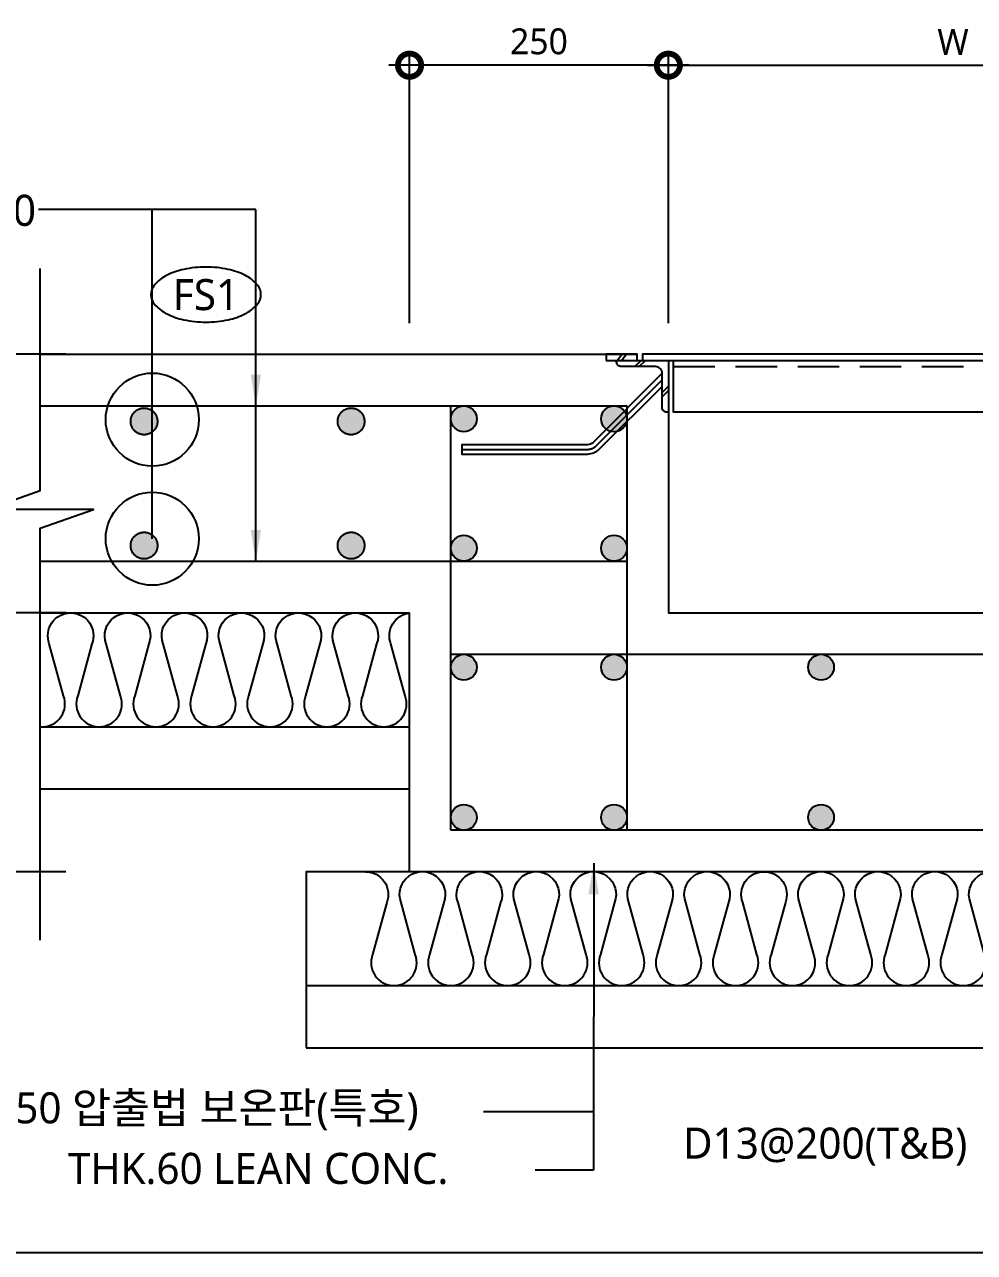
# Model space of a CAD drawing. Header units: millimetres. Extents: x 465 to 41696, y 198 to 5730.
# Drawn here: x 13076 to 13993, y 3120 to 4306 of the extents above; entities that cross this region are included whole.
import ezdxf
from ezdxf.enums import TextEntityAlignment as Align

# ---------------------------------------------------------------- set-up
doc = ezdxf.new("R2010")
doc.units = ezdxf.units.MM
doc.header["$LTSCALE"] = 200
for name, pattern in [('CEN', [62, 60, -1, 0, -1]), ('H2', [3, 2, -1]), ('HID', [2.3, 1.5, -0.8]), ('원본-구조-일람표-벽체$0$HID', [2.3, 1.5, -0.8])]:
    doc.linetypes.add(name, pattern=pattern)
doc.layers.get('DEFPOINTS').update_dxf_attribs({"color": 137})
for name, color, linetype in [('!CON-el', 7, 'Continuous'), ('-배근', 2, 'Continuous'), ('01DIM', 7, 'Continuous'), ('01LEADER(지시선)', 7, 'Continuous'), ('7LEAD', 7, 'Continuous'), ('AA-SLXK-IDNT', 6, 'Continuous'), ('AA-WAXS-FRPR', 9, 'Continuous'), ('BOLT', 6, 'Continuous'), ('DIM-INT', 7, 'Continuous'), ('EL-07', 7, 'Continuous'), ('ELE7', 7, 'Continuous'), ('FIN-floor', 6, 'Continuous'), ('HAT', 8, 'Continuous'), ('HID-8', 8, 'HID'), ('S-BAR', 2, 'Continuous'), ('S-BAR-MAIN', 2, 'Continuous'), ('STEEL-sec-4', 4, 'Continuous'), ('SYM-LEAD', 6, 'Continuous'), ('T3', 4, 'Continuous'), ('TABLE', 7, 'Continuous'), ('TEXT', 3, 'Continuous'), ('원본-구조-일람표-벽체$0$AS-ELEV-PCN6', 6, 'Continuous'), ('원본-구조-일람표-벽체$0$Bar.Foundation', 2, '원본-구조-일람표-벽체$0$HID')]:
    doc.layers.add(name, color=color, linetype=linetype)
doc.styles.add('arial', font='arial.ttf')
doc.styles.add('SIM', font='simplex')
doc.styles.add('맑은고딕', font='malgun.ttf')
doc.styles.add('스타일1', font='malgun.ttf')
doc.dimstyles.new('CJA$0', dxfattribs={"dimscale": 300, "dimtxt": 2.7, "dimasz": 1, "dimexe": 2, "dimexo": 3, "dimgap": 1, "dimtad": 1, "dimdec": 0, "dimzin": 1, "dimdsep": 46, "dimtxsty": 'arial', "dimblk": 'DOT', "dimcen": 0.09, "dimdle": 1, "dimclrd": 256, "dimclre": 256, "dimclrt": 3, "dimadec": 0, "dimazin": 0, "dimtfac": 1, "dimtdec": 0, "dimtmove": 2, "dimatfit": 3, "dimldrblk": 'DOT', "dimfxl": 1, "dimtolj": 1, "dimtzin": 1, "dimarcsym": 0})
doc.dimstyles.new('DIM-QD 1', dxfattribs={"dimtxt": 3, "dimasz": 1.5, "dimexe": 1, "dimexo": 0, "dimgap": 1, "dimtad": 1, "dimdec": 3, "dimdsep": 46, "dimlunit": 6, "dimtxsty": '스타일1', "dimblk1": 'ARCHTICK', "dimblk2": 'ARCHTICK', "dimsah": 1, "dimcen": 0, "dimclrd": 256, "dimclre": 256, "dimclrt": 3, "dimazin": 2, "dimtfac": 1, "dimtdec": 3, "dimtix": 1, "dimtmove": 2, "dimatfit": 3, "dimldrblk": 'ARCHTICK', "dimfxl": 1, "dimtolj": 1, "dimtzin": 0, "dimarcsym": 0})
doc.dimstyles.new('GAUN-10-A', dxfattribs={"dimscale": 10, "dimtxt": 3, "dimasz": 3, "dimexe": 1, "dimexo": 1, "dimgap": 0.5, "dimtad": 1, "dimdec": 0, "dimzin": 1, "dimdsep": 46, "dimlunit": 6, "dimtxsty": '맑은고딕', "dimblk": 'CJDOT', "dimcen": 0.09, "dimdle": 1, "dimclrd": 6, "dimclre": 256, "dimclrt": 6, "dimadec": 0, "dimazin": 0, "dimtfac": 1, "dimtdec": 0, "dimtix": 1, "dimtmove": 2, "dimatfit": 3, "dimfxl": 1, "dimtolj": 1, "dimtzin": 1, "dimarcsym": 0})
doc.dimstyles.new('NDIM10', dxfattribs={"dimscale": 10, "dimtxt": 2.7, "dimasz": 0.7, "dimexe": 2, "dimexo": 5, "dimgap": 1, "dimtad": 1, "dimdec": 0, "dimrnd": 0.25, "dimdsep": 46, "dimlunit": 6, "dimtxsty": 'SIM', "dimblk": 'dotk', "dimcen": 5, "dimdle": 8, "dimclrd": 7, "dimclre": 7, "dimclrt": 3, "dimadec": 0, "dimazin": 0, "dimtfac": 1, "dimtdec": 0, "dimtix": 1, "dimtmove": 2, "dimatfit": 3, "dimldrblk": 'DIMDOT', "dimfxl": 1, "dimtolj": 1, "dimtzin": 0, "dimarcsym": 0})

# ---------------------------------------------------------------- blocks, each defined once
blk = doc.blocks.new('_DotSmall')
at = {"color": 0, "linetype": 'ByBlock', "const_width": 0.5}
blk.add_lwpolyline([(-0.0625, 0, 1), (0.0625, 0, 1)], format="xyb", close=True, dxfattribs=at)
blk = doc.blocks.new('*D82')
at = {"layer": 'DEFPOINTS', "color": 0, "transparency": 16777216}
for p in [(14247.6, 4266.9), (13697.6, 3987.8), (14247.6, 3987.8)]:
    blk.add_point(p, dxfattribs=at)
at = {"layer": 'DIM-INT', "color": 7, "lineweight": -2, "transparency": 16777216}
for p, q in [((13697.6, 4017.8), (13697.6, 4276.9)), ((14247.6, 4017.8), (14247.6, 4276.9)), ((13677.6, 4266.9), (14267.6, 4266.9))]:
    blk.add_line(p, q, dxfattribs=at)
at = {"layer": 'DIM-INT', "color": 7, "lineweight": -2, "transparency": 16777216, "xscale": 45, "yscale": 45, "zscale": 45, "rotation": 180}
blk.add_blockref('_DotSmall', (13697.6, 4266.9), dxfattribs=at)
at = {"layer": 'DIM-INT', "color": 7, "lineweight": -2, "transparency": 16777216, "xscale": 45, "yscale": 45, "zscale": 45}
blk.add_blockref('_DotSmall', (14247.6, 4266.9), dxfattribs=at)
at = {"layer": 'DIM-INT', "color": 3, "transparency": 16777216, "insert": (13972.6, 4289.4), "char_height": 25, "attachment_point": 5, "style": '스타일1'}
blk.add_mtext('\\A1;W', dxfattribs=at)
blk = doc.blocks.new('_DOT')
at = {"color": 0, "linetype": 'ByBlock'}
blk.add_line((-0.5, 0), (-1, 0), dxfattribs=at)
at = {"color": 0, "linetype": 'ByBlock', "const_width": 0.5}
blk.add_lwpolyline([(-0.25, 0, 1), (0.25, 0, 1)], format="xyb", close=True, dxfattribs=at)
blk = doc.blocks.new('*D83')
at = {"layer": 'DEFPOINTS', "color": 0, "transparency": 16777216}
for p in [(13447.6, 4266.9), (13447.6, 3987.8), (13697.6, 3987.8)]:
    blk.add_point(p, dxfattribs=at)
at = {"layer": 'DIM-INT', "color": 7, "lineweight": -2, "transparency": 16777216}
for p, q in [((13447.6, 4017.8), (13447.6, 4276.9)), ((13697.6, 4017.8), (13697.6, 4276.9)), ((13717.6, 4266.9), (13427.6, 4266.9))]:
    blk.add_line(p, q, dxfattribs=at)
at = {"layer": 'DIM-INT', "color": 7, "lineweight": -2, "transparency": 16777216, "xscale": 45, "yscale": 45, "zscale": 45, "rotation": 180}
blk.add_blockref('_DotSmall', (13447.6, 4266.9), dxfattribs=at)
at = {"layer": 'DIM-INT', "color": 7, "lineweight": -2, "transparency": 16777216, "xscale": 45, "yscale": 45, "zscale": 45}
blk.add_blockref('_DotSmall', (13697.6, 4266.9), dxfattribs=at)
at = {"layer": 'DIM-INT', "color": 3, "transparency": 16777216, "insert": (13572.6, 4289.8), "char_height": 25, "attachment_point": 5, "style": '스타일1'}
blk.add_mtext('\\A1;250', dxfattribs=at)
blk = doc.blocks.new('dotk')
blk.add_line((-3, 0), (3, 0))
at = {"const_width": 0.75}
blk.add_lwpolyline([(-0.375, 0, 1), (0.375, 0, 1)], format="xyb", close=True, dxfattribs=at)
blk = doc.blocks.new('*D85')
at = {"layer": '01DIM', "color": 7, "lineweight": -2, "transparency": 16777216}
for p, q in [((13115.7, 3987.8), (13000.3, 3987.8)), ((13020.3, 3980.8), (13020.3, 3744.8)), ((13115.7, 3737.8), (13000.3, 3737.8))]:
    blk.add_line(p, q, dxfattribs=at)
at = {"layer": 'DEFPOINTS', "color": 0, "transparency": 16777216}
for p in [(13165.7, 3987.8), (13020.3, 3737.8), (13165.7, 3737.8)]:
    blk.add_point(p, dxfattribs=at)
at = {"layer": '01DIM', "color": 7, "lineweight": -2, "transparency": 16777216, "xscale": 7, "yscale": 7, "zscale": 7}
for p, rotation in [((13020.3, 3987.8), 90), ((13020.3, 3737.8), 270)]:
    blk.add_blockref('dotk', p, dxfattribs=dict(at, rotation=rotation))
at = {"layer": '01DIM', "color": 3, "transparency": 16777216, "insert": (12996.8, 3862.8), "char_height": 27, "attachment_point": 5, "rotation": 90, "style": 'SIM'}
blk.add_mtext('\\A1;250', dxfattribs=at)
blk = doc.blocks.new('DIMDOT')
at = {"layer": '01DIM'}
blk.add_line((-1.5, 0), (1.5, 0), dxfattribs=at)
at = {"layer": '01DIM', "const_width": 0.5}
blk.add_lwpolyline([(-0.25, 0, 1), (0.25, 0, 1)], format="xyb", close=True, dxfattribs=at)
blk = doc.blocks.new('*D86')
at = {"layer": '01DIM', "color": 7, "lineweight": -2, "transparency": 16777216}
for p, q in [((13115.7, 3737.8), (13000.3, 3737.8)), ((13020.3, 3730.8), (13020.3, 3494.8)), ((13115.7, 3487.8), (13000.3, 3487.8))]:
    blk.add_line(p, q, dxfattribs=at)
at = {"layer": 'DEFPOINTS', "color": 0, "transparency": 16777216}
for p in [(13165.7, 3737.8), (13020.3, 3487.8), (13165.7, 3487.8)]:
    blk.add_point(p, dxfattribs=at)
at = {"layer": '01DIM', "color": 7, "lineweight": -2, "transparency": 16777216, "xscale": 7, "yscale": 7, "zscale": 7}
for p, rotation in [((13020.3, 3737.8), 90), ((13020.3, 3487.8), 270)]:
    blk.add_blockref('dotk', p, dxfattribs=dict(at, rotation=rotation))
at = {"layer": '01DIM', "color": 3, "transparency": 16777216, "insert": (12996.8, 3612.8), "char_height": 27, "attachment_point": 5, "rotation": 90, "style": 'SIM'}
blk.add_mtext('\\A1;250', dxfattribs=at)
blk = doc.blocks.new('원본-구조-일람표-벽체$0$Rebar')
at = {"ltscale": 5}
h = blk.add_hatch(color=256, dxfattribs=at)
edge = h.paths.add_edge_path()
edge.add_arc((4541.3, 10115.6), 12.5, 0, 360)
blk.add_circle((4541.3, 10115.6), 12.5, dxfattribs=at)
blk = doc.blocks.new('_ARCHTICK')
at = {"color": 0, "linetype": 'ByBlock', "const_width": 0.15}
blk.add_lwpolyline([(-0.5, -0.5), (0.5, 0.5)], dxfattribs=at)
blk = doc.blocks.new('CJDOT')
blk.add_line((-2, 0), (2, 0))
at = {"const_width": 0.5}
blk.add_lwpolyline([(-0.25, 0, 1), (0.25, 0, 1)], format="xyb", close=True, dxfattribs=at)

msp = doc.modelspace()

# ---------------------------------------------------------------- hatches: boundary and pattern name
at = {"layer": 'S-BAR-MAIN'}
for points in [[(13487.9, 3927.9, -1), (13512.3, 3922.7, -1)], [(13632.9, 3927.9, -1), (13657.3, 3922.7, -1)], [(13487.9, 3802.9, -1), (13512.3, 3797.7, -1)], [(13632.9, 3802.9, -1), (13657.3, 3797.7, -1)], [(13487.9, 3687.9, -1), (13512.3, 3682.7, -1)], [(13632.9, 3687.9, -1), (13657.3, 3682.7, -1)], [(13832.9, 3687.9, -1), (13857.3, 3682.7, -1)], [(13487.9, 3542.9, -1), (13512.3, 3537.7, -1)], [(13632.9, 3542.9, -1), (13657.3, 3537.7, -1)], [(13832.9, 3542.9, -1), (13857.3, 3537.7, -1)]]:
    msp.add_hatch(color=256, dxfattribs=at).paths.add_polyline_path(points)

# ---------------------------------------------------------------- linework, layer by layer
at = {"layer": '!CON-el', "ltscale": 1.1}
for points in [[(13447.6, 3987.8), (13667.6, 3987.8)], [(14277.6, 3987.8), (14497.6, 3987.8), (14497.6, 3487.8), (13447.6, 3487.8), (13447.6, 3737.8)], [(13697.6, 3981.8), (13697.6, 3737.8), (14247.6, 3737.8), (14247.6, 3981.8)]]:
    msp.add_lwpolyline(points, dxfattribs=at)
at = {"layer": '-배근'}
for p, q in [((13090.7, 3937.8), (13657.6, 3937.8)), ((13090.7, 3787.8), (13657.6, 3787.8))]:
    msp.add_line(p, q, dxfattribs=at)
at = {"layer": '7LEAD'}
msp.add_line((13347.6, 3317.8), (14597.6, 3317.8), dxfattribs=at)
at = {"layer": 'AA-SLXK-IDNT'}
msp.add_lwpolyline([(13304, 4045.3, 0.174705), (13300.8, 4054.3, 0.104203), (13288.4, 4064.1, 0.064948), (13272.4, 4069.7, 0.051099), (13250.9, 4071.9, 0.051099), (13229.4, 4069.7, 0.064948), (13213.3, 4064.1, 0.104203), (13201, 4054.3, 0.174705), (13197.7, 4045.3, 0.174705), (13201, 4036.3, 0.104203), (13213.3, 4026.6, 0.064948), (13229.4, 4021, 0.051099), (13250.9, 4018.8, 0.051099), (13272.4, 4021, 0.064948), (13288.4, 4026.6, 0.104203), (13300.8, 4036.3, 0.174705)], format="xyb", close=True, dxfattribs=at)
at = {"layer": 'AA-WAXS-FRPR', "color": 251}
for points in [[(13090.7, 3627.9, 0.022952), (13092.7, 3627.8, 0.524856), (13113.3, 3657.7), (13099.6, 3708, -0.524933), (13120.2, 3737.8, -0.524931), (13140.8, 3708), (13127.1, 3657.7, 0.524856), (13147.7, 3627.8, 0.524856), (13168.3, 3657.7), (13154.6, 3708, -1.449198), (13195.8, 3708), (13182.1, 3657.7, 0.524856), (13202.7, 3627.8, 0.524856), (13223.3, 3657.7), (13209.6, 3708, -1.449198), (13250.8, 3708), (13237.1, 3657.7, 0.524856), (13257.7, 3627.8, 0.524856), (13278.3, 3657.7), (13264.6, 3708, -1.449198), (13305.8, 3708), (13292.1, 3657.7, 0.524856), (13312.7, 3627.8, 0.524856), (13333.3, 3657.7), (13319.6, 3708, -1.449198), (13360.8, 3708), (13347.1, 3657.7, 0.524856), (13367.7, 3627.8, 0.524856), (13388.3, 3657.7), (13374.6, 3708, -1.449198), (13415.8, 3708), (13402.1, 3657.7, 0.524856), (13422.7, 3627.8, 0.524856), (13443.3, 3657.7), (13429.6, 3708, -0.487849), (13447.6, 3737.7)], [(13405, 3487.8, -0.524931), (13425.6, 3458), (13411.9, 3407.7, 0.524856), (13432.5, 3377.8, 0.524856), (13453.1, 3407.7), (13439.4, 3458, -1.449198), (13480.6, 3458), (13466.9, 3407.7, 0.524856), (13487.5, 3377.8, 0.524856), (13508.1, 3407.7), (13494.4, 3458, -1.449198), (13535.6, 3458), (13521.9, 3407.7, 0.524856), (13542.5, 3377.8, 0.524856), (13563.1, 3407.7), (13549.4, 3458, -1.449198), (13590.6, 3458), (13576.9, 3407.7, 0.524856), (13597.5, 3377.8, 0.524856), (13618.1, 3407.7), (13604.4, 3458, -1.449198), (13645.6, 3458), (13631.9, 3407.7, 0.524856), (13652.5, 3377.8, 0.524856), (13673.1, 3407.7), (13659.4, 3458, -1.449198), (13700.6, 3458), (13686.9, 3407.7, 0.524856), (13707.5, 3377.8, 0.524856), (13728.1, 3407.7), (13714.4, 3458, -1.449198), (13755.6, 3458), (13741.9, 3407.7, 0.524856), (13762.5, 3377.8, 0.524856), (13783.1, 3407.7), (13769.4, 3458, -0.524933), (13790, 3487.8, -0.524933), (13810.6, 3458), (13796.9, 3407.7, 0.524856), (13817.5, 3377.8, 0.524856), (13838.1, 3407.7), (13824.4, 3458, -1.449198), (13865.6, 3458), (13851.9, 3407.7, 0.524856), (13872.5, 3377.8, 0.524856), (13893.1, 3407.7), (13879.4, 3458, -1.449198), (13920.6, 3458), (13906.9, 3407.7, 0.524856), (13927.5, 3377.8, 0.524856), (13948.1, 3407.7), (13934.4, 3458, -1.449198), (13975.6, 3458), (13961.9, 3407.7, 0.524856), (13982.5, 3377.8, 0.524856), (14003.1, 3407.7), (13989.4, 3458, -1.449198), (14030.6, 3458)]]:
    msp.add_lwpolyline(points, format="xyb", dxfattribs=at)
at = {"layer": 'BOLT', "color": 6}
msp.add_lwpolyline([(13691.6, 3969.3), (13624.8, 3902.5, -0.198912), (13619.5, 3900.3), (13498, 3900.3), (13498, 3891.3), (13619.5, 3891.3, 0.198912), (13631.1, 3896.2), (13691.6, 3956.6)], format="xyb", dxfattribs=at)
at = {"layer": 'EL-07', "linetype": 'H2', "ltscale": 0.1}
msp.add_line((13702.6, 3975.8), (14242.6, 3975.8), dxfattribs=at)
at = {"layer": 'EL-07'}
msp.add_lwpolyline([(13447.6, 3487.8), (13347.6, 3487.8), (13347.6, 3317.8)], dxfattribs=at)
at = {"layer": 'ELE7'}
for p, q in [((13090.7, 3987.8), (13447.6, 3987.8)), ((13090.7, 3737.8), (13447.6, 3737.8)), ((13090.7, 3627.8), (13447.6, 3627.8)), ((13090.7, 3567.8), (13447.6, 3567.8)), ((13347.6, 3377.8), (14597.6, 3377.8))]:
    msp.add_line(p, q, dxfattribs=at)
at = {"layer": 'FIN-floor'}
msp.add_line((13672.6, 3987.8), (13672.6, 3981.8), dxfattribs=at)
msp.add_lwpolyline([(14272.6, 3987.8), (13672.6, 3987.8), (13672.6, 3981.8), (14247.6, 3981.8)], dxfattribs=at)
at = {"layer": 'HAT', "linetype": 'Continuous'}
for p, q in [((13652.9, 3987.8), (13648.4, 3981.8)), ((13657.1, 3987.8), (13652.6, 3981.8)), ((13665.2, 3975.8), (13671.2, 3981.8)), ((13669.5, 3975.8), (13675.5, 3981.8)), ((13691.6, 3950.8), (13697.6, 3956.8)), ((13691.6, 3946.6), (13697.6, 3952.6))]:
    msp.add_line(p, q, dxfattribs=at)
at = {"layer": 'HID-8', "color": 14, "linetype": 'CEN'}
msp.add_lwpolyline([(13498, 3895.8), (13619.5, 3895.8, 0.198912), (13628, 3899.3), (13691.6, 3963)], format="xyb", dxfattribs=at)
at = {"layer": 'S-BAR'}
for p, q in [((13487.6, 3527.8), (13487.6, 3937.8)), ((13657.6, 3937.8), (13657.6, 3527.8)), ((13487.6, 3697.8), (14457.6, 3697.8)), ((14457.6, 3527.8), (13487.6, 3527.8))]:
    msp.add_line(p, q, dxfattribs=at)
at = {"layer": 'S-BAR-MAIN'}
for centre in [(13500.1, 3925.3), (13645.1, 3925.3), (13645.1, 3925.3), (13500.1, 3800.3), (13645.1, 3800.3), (13645.1, 3800.3), (13500.1, 3685.3), (13645.1, 3685.3), (13845.1, 3685.3), (13845.1, 3685.3), (13500.1, 3540.3), (13645.1, 3540.3), (13645.1, 3540.3), (13845.1, 3540.3), (13845.1, 3540.3)]:
    msp.add_circle(centre, 12.5, dxfattribs=at)
at = {"layer": 'STEEL-sec-4', "color": 3}
msp.add_lwpolyline([(13637.6, 3981.8), (13667.6, 3981.8), (13667.6, 3987.8), (13637.6, 3987.8)], close=True, dxfattribs=at)
msp.add_lwpolyline([(13691.6, 3969.3, 0.414214), (13685.1, 3975.8), (13652.1, 3975.8, -0.414214), (13647.6, 3980.3), (13647.6, 3981.8), (13697.6, 3981.8), (13697.6, 3931.8), (13696.1, 3931.8, -0.414214), (13691.6, 3936.3)], format="xyb", close=True, dxfattribs=at)
at = {"layer": 'SYM-LEAD'}
msp.add_line((13519, 3256), (13625.3, 3256), dxfattribs=at)
at = {"layer": 'T3'}
msp.add_lwpolyline([(13702.6, 3981.8), (14242.6, 3981.8), (14242.6, 3931.8), (13702.6, 3931.8)], close=True, dxfattribs=at)
at = {"layer": 'TABLE', "color": 4}
msp.add_line((8875, 3120), (15745, 3120), dxfattribs=at)
at = {"layer": '원본-구조-일람표-벽체$0$AS-ELEV-PCN6'}
msp.add_lwpolyline([(13090.7, 3421.6), (13090.7, 3819.7), (13142.4, 3837.8), (13090.7, 3837.8), (13039, 3837.8), (13090.7, 3855.9), (13090.7, 4070.5)], dxfattribs=at)

# ---------------------------------------------------------------- block references
at = {"layer": '원본-구조-일람표-벽체$0$Bar.Foundation', "color": 2, "xscale": 1.033981130536089, "yscale": 1.033981130536089, "zscale": 2.025}
for p in [(8495.5, -6536.5), (8695.5, -6536.5), (8495.5, -6656.5), (8695.5, -6656.5)]:
    msp.add_blockref('원본-구조-일람표-벽체$0$Rebar', p, dxfattribs=at)

# ---------------------------------------------------------------- texts
at = {"layer": 'AA-SLXK-IDNT', "color": 3, "style": '맑은고딕'}
msp.add_attdef('FS1', text='S1', height=30, dxfattribs=at).set_placement((13250.9, 4045.3), align=Align.MIDDLE_CENTER)
at = {"layer": 'TEXT', "color": 3, "style": '스타일1'}
for s, p in [('D13@200', (12911.4, 4111.7)), ('THK150 압출법 보온판(특호)', (12969.5, 3244.7)), ('D13@200(T&B)', (13711.8, 3210.6)), ('THK.60 LEAN CONC.', (13117.7, 3186.2))]:
    msp.add_text(s, height=30, dxfattribs=at).set_placement(p)

# ---------------------------------------------------------------- dimensions: what is measured, and where the dimension line sits
at = {"layer": '01DIM'}
for base, p1, p2, picture, middle in [((13020.3, 3737.8), (13165.7, 3987.8), (13165.7, 3737.8), '*D85', (12996.8, 3862.8)), ((13020.3, 3487.8), (13165.7, 3737.8), (13165.7, 3487.8), '*D86', (12996.8, 3612.8))]:
    dim = msp.add_linear_dim(base=base, p1=p1, p2=p2, angle=90, dimstyle='NDIM10', dxfattribs=at)
    dim.commit()
    dim.dimension.update_dxf_attribs({"geometry": picture, "text_midpoint": middle})
at = {"layer": 'DIM-INT'}
dim = msp.add_linear_dim(base=(13447.6, 4266.9), p1=(13697.6, 3987.8), p2=(13447.6, 3987.8), dimstyle='CJA$0', override={"dimscale": 10, "dimtxt": 2.5, "dimasz": 4.5, "dimexe": 1, "dimzin": 8, "dimlunit": 6, "dimtxsty": '스타일1', "dimblk1": 'DotSmall', "dimblk2": 'DotSmall', "dimsah": 1, "dimcen": 1, "dimdle": 2, "dimclrd": 7, "dimclre": 7, "dimtix": 1, "dimfxl": 2, "dimtzin": 0}, dxfattribs=at)
dim.commit()
dim.dimension.update_dxf_attribs({"geometry": '*D83', "text_midpoint": (13572.6, 4289.8)})
dim = msp.add_linear_dim(base=(14247.6, 4266.9), p1=(13697.6, 3987.8), p2=(14247.6, 3987.8), text='W', dimstyle='CJA$0', override={"dimscale": 10, "dimtxt": 2.5, "dimasz": 4.5, "dimexe": 1, "dimzin": 8, "dimlunit": 6, "dimtxsty": '스타일1', "dimblk1": 'DotSmall', "dimblk2": 'DotSmall', "dimsah": 1, "dimcen": 1, "dimdle": 2, "dimclrd": 7, "dimclre": 7, "dimtix": 1, "dimfxl": 2, "dimtzin": 0}, dxfattribs=at)
dim.commit()
dim.dimension.update_dxf_attribs({"geometry": '*D82', "text_midpoint": (13972.6, 4289.4)})

# ---------------------------------------------------------------- leaders
at = {"layer": '01LEADER(지시선)'}
for points in [[(13299.1, 3937.8), (13299.1, 4127.4), (13089.1, 4127.4)], [(13299.1, 3787.8), (13299.1, 4127.4), (13089.1, 4127.4)], [(13625.5, 3496.1), (13625.3, 3199.4), (13569, 3199.4)]]:
    msp.add_leader(points, dimstyle='GAUN-10-A', dxfattribs=at)
at = {"layer": 'SYM-LEAD'}
for points in [[(13199.1, 3924.5), (13199.1, 4127.4), (13089.1, 4127.4)], [(13199.1, 3809.5), (13199.1, 4127.4), (13089.1, 4127.4)]]:
    msp.add_leader(points, dimstyle='DIM-QD 1', override={"dimscale": 30, "dimasz": 3, "dimgap": 0, "dimtad": 0, "dimclrd": 6, "dimldrblk": 'DotBlank'}, dxfattribs=at)

doc.saveas('drawing.dxf')
